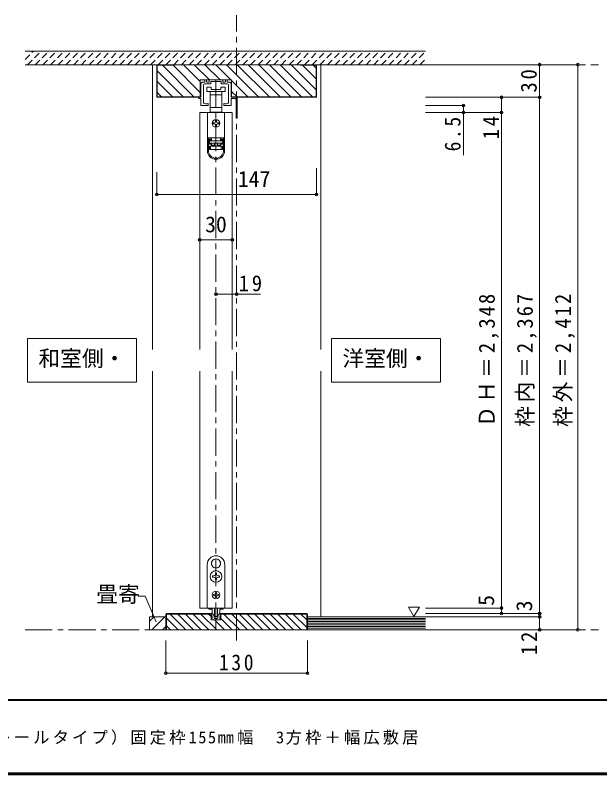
# Model space of a CAD drawing. Units: millimetres at full size, sheet at 1:5; details may follow other scales. Extents: x -973 to 977, y -701 to 696.
# Drawn here: x -604 to -67, y -701 to -2 of the extents above; entities that cross this region are included whole.
import ezdxf
from ezdxf.enums import TextEntityAlignment as Align

# ---------------------------------------------------------------- set-up
doc = ezdxf.new("R2010")
doc.units = ezdxf.units.MM
doc.header["$LTSCALE"] = 5
doc.header["$PDMODE"] = 32
doc.header["$PDSIZE"] = 2.5
doc.linetypes.add('CHAIN1', pattern=[8, 5, -1, 1, -1])
doc.linetypes.add('DASHED1', pattern=[1.8, 1.2, -0.6])
for name, color, linetype, lineweight in [('0-1_通り芯', 4, 'CHAIN1', 9), ('0-3_仕上げ', 2, 'Continuous', 9), ('0-4_枠', 3, 'Continuous', 9), ('0-6_扉', 6, 'Continuous', 9), ('0-7_金物', 7, 'Continuous', 9), ('0-A_文字', 7, 'Continuous', 9), ('0-B_寸法', 7, 'Continuous', 9), ('0-C_ハッチ', 4, 'DASHED1', 9), ('F-1_枠', 6, 'Continuous', 9)]:
    doc.layers.add(name, color=color, linetype=linetype, lineweight=lineweight)
doc.layers.add('F-A_文字', color=7, linetype='Continuous')
doc.styles.add('ＭＳ ゴシック', font='')
doc.styles.get('ＭＳ ゴシック').set_extended_font_data('MS Gothic')

# ---------------------------------------------------------------- blocks, each defined once
blk = doc.blocks.new('下荷重(戸車)')
at = {"layer": '0-7_金物'}
for p, q in [((8.5, 37.107), (4.5, 37.107)), ((-5.25, 30.107), (0, 30.107)), ((0, 30.107), (5.25, 30.107)), ((5.25, 30.107), (5.25, 33.107)), ((5.25, 18.507), (5.25, 30.107)), ((0, 18.507), (-5.25, 18.507)), ((-5.25, 18.507), (-5.25, 14.107)), ((-5.25, 14.107), (-4, 14.107)), ((-4, 14.107), (-4, 13.807)), ((4, 14.107), (-4, 14.107)), ((5.25, 18.507), (0, 18.507)), ((4, 14.107), (5.25, 14.107)), ((4, 13.807), (4, 14.107)), ((5.25, 14.107), (5.25, 18.507)), ((7.9, 13.807), (-7.9, 13.807)), ((-7.9, 13.807), (-7.9, -9.493)), ((7.9, 13.807), (7.9, -9.493)), ((-1.5, 4.307), (-2.5, 4.307)), ((-2.5, 3.307), (-1.5, 3.307)), ((-0.5, 6.307), (-0.5, 5.307)), ((-0.5, 2.307), (-0.5, 1.307)), ((0.5, 5.307), (0.5, 6.307)), ((0.5, 1.307), (0.5, 2.307)), ((2.5, 4.307), (1.5, 4.307)), ((1.5, 3.307), (2.5, 3.307)), ((7.9, -9.493), (-7.9, -9.493)), ((-7.9, -9.493), (-7.9, -9.593)), ((-6.9, -9.593), (-7.9, -9.593)), ((-7.9, -9.593), (-7.9, -21.293)), ((-4.2, -9.593), (-6.9, -9.593)), ((-6.9, -21.293), (-6.9, -9.593)), ((-6.1, -10.593), (-6.1, -15.293)), ((-6.1, -10.593), (-4.2, -10.593)), ((-5.9, -11.693), (-5.9, -12.193)), ((-4, -11.693), (-5.9, -11.693)), ((-5.9, -12.193), (5.9, -12.193)), ((-5.9, -14.193), (-5.9, -12.193)), ((-4.9, -9.593), (-4.9, -9.493)), ((-4.2, -9.593), (-4.2, -10.593)), ((-4, -11.693), (-4, -9.493)), ((4, -9.493), (4, -11.693)), ((5.9, -11.693), (4, -11.693)), ((6.9, -9.593), (4.2, -9.593)), ((4.2, -10.593), (4.2, -9.593)), ((4.2, -11.593), (4.2, -10.593)), ((4.2, -10.593), (6.1, -10.593)), ((6.1, -11.593), (4.2, -11.593)), ((4.9, -9.493), (4.9, -9.593)), ((5.9, -12.193), (5.9, -11.693)), ((5.9, -12.193), (5.9, -14.193)), ((6.1, -15.293), (6.1, -10.593)), ((6.9, -9.593), (6.9, -21.293)), ((7.9, -9.593), (6.9, -9.593)), ((7.9, -9.493), (7.9, -9.593)), ((7.9, -21.293), (7.9, -9.593)), ((-6.1, -14.293), (-4.2, -14.293)), ((-4.2, -15.293), (-6.1, -15.293)), ((5.9, -14.193), (-5.9, -14.193)), ((-5.9, -17.193), (-4.9, -17.193)), ((-4.9, -17.193), (4.9, -17.193)), ((-4.9, -17.193), (-4.9, -20.193)), ((4.9, -20.193), (-4.9, -20.193)), ((-4.2, -14.293), (-4.2, -15.293)), ((-4.2, -15.293), (-4.2, -17.193)), ((-4, -16.193), (-4, -14.193)), ((-1.5, -14.193), (-1.5, -17.193)), ((1.5, -14.193), (1.5, -17.193)), ((1.5, -16.193), (4, -16.193)), ((6.1, -15.293), (4.2, -15.293)), ((4.2, -17.193), (4.2, -15.293)), ((4.9, -17.193), (5.9, -17.193)), ((5.9, -17.193), (5.9, -20.193))]:
    blk.add_line(p, q, dxfattribs=at)
for points in [[(-8.5, 33.107), (0, 33.107), (8.5, 33.107), (8.5, 37.107)], [(4.5, 37.107), (4.5, 35.107), (-4.5, 35.107), (-4.5, 37.107), (-8.5, 37.107), (-8.5, 33.107)], [(-5.25, 33.107), (-5.25, 30.107), (-5.25, 18.507)], [(-4.2, -10.593), (-4.2, -11.593), (-6.1, -11.593)], [(-4.9, -20.193), (-5.9, -20.193), (-5.9, -17.193)], [(-4, -17.193), (-4, -16.193), (-1.5, -16.193)], [(4, -14.193), (4, -16.193), (4, -17.193)], [(4.2, -15.293), (4.2, -14.293), (6.1, -14.293)], [(5.9, -20.193), (4.9, -20.193), (4.9, -17.193)]]:
    blk.add_lwpolyline(points, dxfattribs=at)
blk.add_circle((0, 3.807), 3.5, dxfattribs=at)
for centre, radius, start, end in [((-2.5, 3.807), 0.5, 90, 180), ((-2.5, 3.807), 0.5, 180, 270), ((-1.5, 5.307), 1, 270, 0), ((-1.5, 2.307), 1, 0, 90), ((0, 6.307), 0.5, 90, 180), ((0, 1.307), 0.5, 180, 270), ((0, 6.307), 0.5, 0, 90), ((0, 1.307), 0.5, 270, 0), ((1.5, 5.307), 1, 180, 270), ((1.5, 2.307), 1, 90, 180), ((2.5, 3.807), 0.5, 0, 90), ((2.5, 3.807), 0.5, 270, 0), ((0, -21.293), 7.9, 180, 0), ((0, -21.293), 6.9, 180, 0)]:
    blk.add_arc(centre, radius, start, end, dxfattribs=at)
blk = doc.blocks.new('03')
at = {"layer": '0-B_寸法'}
for p, q in [((-11.079, 7.476), (-9.529, 7.476)), ((-9.229, 7.776), (-9.229, 9.176)), ((-8.029, 9.476), (-8.929, 9.476)), ((-7.729, 7.776), (-7.729, 9.176)), ((-5.529, 7.476), (-7.429, 7.476)), ((-5.229, 9.176), (-5.229, 7.776)), ((-4.929, 9.476), (6.771, 9.476)), ((-3.729, 6.276), (-3.729, 7.676)), ((-3.429, 7.976), (0.621, 7.976)), ((0.921, 8.276), (0.621, 7.976)), ((0.921, 8.276), (1.221, 7.976)), ((5.271, 7.976), (1.221, 7.976)), ((5.571, 6.276), (5.571, 7.676)), ((7.071, 9.176), (7.071, 7.776)), ((7.371, 7.476), (9.271, 7.476)), ((9.571, 7.776), (9.571, 9.176)), ((9.871, 9.476), (10.771, 9.476)), ((11.071, 7.776), (11.071, 9.176)), ((12.921, 7.476), (11.371, 7.476)), ((-13.079, 5.476), (-13.079, -6.524)), ((-10.679, -11.096), (-10.679, 4.476)), ((-9.229, 5.976), (-4.029, 5.976)), ((11.071, 5.976), (5.871, 5.976)), ((12.521, -11.096), (12.521, 4.476)), ((14.921, 5.476), (14.921, -6.524)), ((-18.179, -6.524), (-13.079, -6.524)), ((16.321, -6.524), (14.921, -6.524)), ((-18.679, -25.124), (-18.679, -7.024)), ((-17.479, -25.124), (-17.479, -8.224)), ((-16.979, -7.724), (-13.079, -7.724)), ((-13.079, -13.724), (-13.079, -7.724)), ((-6.229, -13.724), (-6.229, -12.649)), ((8.071, -13.724), (8.071, -12.649)), ((16.321, -7.724), (14.921, -7.724)), ((14.921, -13.724), (14.921, -7.724)), ((-12.779, -14.024), (-6.529, -14.024)), ((14.621, -14.024), (8.371, -14.024))]:
    blk.add_line(p, q, dxfattribs=at)
for centre, radius, start, end in [((-11.079, 5.476), 2, 90, 180), ((-9.529, 7.776), 0.3, 270, 0), ((-8.929, 9.176), 0.3, 90, 180), ((-8.029, 9.176), 0.3, 0, 90), ((-7.429, 7.776), 0.3, 180, 270), ((-5.529, 7.776), 0.3, 270, 0), ((-4.929, 9.176), 0.3, 90, 180), ((-3.429, 7.676), 0.3, 90, 180), ((5.271, 7.676), 0.3, 0, 90), ((6.771, 9.176), 0.3, 0, 90), ((7.371, 7.776), 0.3, 180, 270), ((9.271, 7.776), 0.3, 270, 0), ((9.871, 9.176), 0.3, 90, 180), ((10.771, 9.176), 0.3, 0, 90), ((11.371, 7.776), 0.3, 180, 270), ((12.921, 5.476), 2, 0, 90), ((-9.229, 4.476), 1.5, 90, 180), ((-4.029, 6.276), 0.3, 270, 0), ((5.871, 6.276), 0.3, 180, 270), ((11.071, 4.476), 1.5, 0, 90), ((-18.179, -7.024), 0.5, 90, 180), ((16.321, -7.124), 0.6, 0, 90), ((-16.979, -8.224), 0.5, 90, 180), ((-12.779, -13.724), 0.3, 180, 270), ((-9.679, -11.096), 1, 180, 243.25632), ((-7.879, -7.524), 5, 243.25632, 284.75682), ((-6.529, -12.649), 0.3, 0, 104.75682), ((-6.529, -13.724), 0.3, 270, 0), ((8.371, -12.649), 0.3, 75.24318, 180), ((8.371, -13.724), 0.3, 180, 270), ((9.721, -7.524), 5, 255.24318, 296.74368), ((11.521, -11.096), 1, 296.74368, 0), ((14.621, -13.724), 0.3, 270, 0), ((16.321, -7.124), 0.6, 270, 0), ((-18.079, -25.124), 0.6, 180, 0)]:
    blk.add_arc(centre, radius, start, end, dxfattribs=at)

msp = doc.modelspace()

# ---------------------------------------------------------------- linework, layer by layer
at = {"layer": '0-1_通り芯'}
for p, q in [((-400.847, -577.5), (-400.847, -2.5)), ((-595.347, -48), (-68.347, -48)), ((-419.847, -567.5), (-419.847, -62)), ((-595.347, -567.5), (-68.347, -567.5))]:
    msp.add_line(p, q, dxfattribs=at)
at = {"layer": '0-3_仕上げ'}
for p, q in [((-480.847, -567.5), (-480.847, -555.5)), ((-465.847, -555.5), (-480.847, -555.5)), ((-465.847, -567.5), (-465.847, -555.5)), ((-335.847, -567.5), (-335.847, -555.5)), ((-335.847, -555.5), (-227.347, -555.5)), ((-480.847, -567.5), (-465.847, -567.5)), ((-335.847, -567.5), (-227.347, -567.5))]:
    msp.add_line(p, q, dxfattribs=at)
at = {"layer": '0-3_仕上げ', "color": 7}
for p, q in [((-335.847, -557), (-227.347, -557)), ((-335.847, -558.5), (-227.347, -558.5)), ((-335.847, -560), (-227.347, -560)), ((-335.847, -561.5), (-227.347, -561.5)), ((-335.847, -563), (-227.347, -563)), ((-335.847, -564.5), (-227.347, -564.5)), ((-335.847, -566), (-227.347, -566))]:
    msp.add_line(p, q, dxfattribs=at)
at = {"layer": '0-4_枠', "color": 4}
for p, q in [((-478.347, -48), (-474.347, -48)), ((-478.347, -309.75), (-478.347, -48)), ((-323.347, -48), (-327.347, -48)), ((-323.347, -48), (-323.347, -309.75)), ((-478.347, -555.5), (-478.347, -329.75)), ((-323.347, -329.75), (-323.347, -555.5))]:
    msp.add_line(p, q, dxfattribs=at)
at = {"layer": '0-4_枠'}
for p, q in [((-474.347, -78), (-474.347, -48)), ((-474.347, -48), (-327.347, -48)), ((-473.847, -77.5), (-473.847, -48.5)), ((-459.347, -48.5), (-473.847, -48.5)), ((-459.347, -48.5), (-459.347, -48)), ((-342.347, -48), (-342.347, -48.5)), ((-342.347, -48.5), (-327.847, -48.5)), ((-327.847, -77.5), (-327.847, -48.5)), ((-327.347, -78), (-327.347, -48)), ((-434.247, -62), (-405.447, -62)), ((-434.247, -78), (-434.247, -62)), ((-405.447, -78), (-405.447, -62)), ((-474.347, -78), (-434.247, -78)), ((-473.847, -77.5), (-434.247, -77.5)), ((-405.447, -77.5), (-327.847, -77.5)), ((-405.447, -78), (-327.347, -78)), ((-465.14, -552.5), (-465.847, -553.207)), ((-465.847, -553.207), (-465.847, -567.5)), ((-465.347, -567.5), (-465.347, -553)), ((-465.347, -553), (-424.247, -553)), ((-465.14, -552.5), (-424.247, -552.5)), ((-336.554, -552.5), (-415.447, -552.5)), ((-415.447, -558.5), (-415.447, -552.5)), ((-336.347, -553), (-415.447, -553)), ((-335.847, -553.207), (-336.554, -552.5)), ((-336.347, -567.5), (-336.347, -553)), ((-335.847, -553.207), (-335.847, -567.5)), ((-335.847, -567.5), (-465.847, -567.5))]:
    msp.add_line(p, q, dxfattribs=at)
msp.add_lwpolyline([(-415.447, -558.5), (-424.247, -558.5), (-424.247, -552.5)], dxfattribs=at)
at = {"layer": '0-6_扉'}
for p, q in [((-434.847, -92), (-404.847, -92)), ((-434.847, -92), (-434.847, -309.75)), ((-404.847, -92), (-404.847, -309.75)), ((-434.847, -329.75), (-434.847, -547.5)), ((-404.847, -329.75), (-404.847, -547.5)), ((-404.847, -547.5), (-434.847, -547.5))]:
    msp.add_line(p, q, dxfattribs=at)
at = {"layer": '0-7_金物'}
for p, q in [((-419.946, -502.351), (-419.847, -502.45)), ((-419.748, -502.351), (-419.847, -502.45)), ((-427.847, -507.5), (-427.847, -547.5)), ((-423.489, -508.489), (-423.354, -508.525)), ((-423.391, -508.66), (-423.354, -508.525)), ((-416.205, -508.489), (-416.34, -508.525)), ((-416.303, -508.66), (-416.34, -508.525)), ((-411.847, -547.5), (-411.847, -507.5)), ((-420.347, -516.3), (-420.347, -515.35)), ((-420.347, -515.35), (-419.347, -515.35)), ((-419.347, -515.35), (-419.347, -516.3)), ((-422.997, -518), (-422.047, -518)), ((-422.997, -519), (-422.997, -518)), ((-422.047, -519), (-422.997, -519)), ((-420.347, -521.65), (-420.347, -520.7)), ((-417.647, -518), (-416.697, -518)), ((-416.697, -519), (-417.647, -519)), ((-416.697, -518), (-416.697, -519)), ((-421.647, -535), (-422.247, -535)), ((-420.347, -533.1), (-420.347, -533.7)), ((-419.347, -533.1), (-420.347, -533.1)), ((-420.347, -537.3), (-420.347, -537.9)), ((-419.347, -533.1), (-419.347, -533.7)), ((-419.347, -537.3), (-419.347, -537.9)), ((-418.047, -535), (-417.447, -535)), ((-417.447, -536), (-418.047, -536)), ((-417.447, -535), (-417.447, -536)), ((-420.347, -537.9), (-419.347, -537.9)), ((-427.847, -547.5), (-411.847, -547.5)), ((-426.447, -547.5), (-426.447, -548.7)), ((-423.315, -548.7), (-426.447, -548.7)), ((-423.347, -551.921), (-423.347, -547.5)), ((-421.347, -547.5), (-421.347, -555.121)), ((-418.347, -547.5), (-418.347, -555.121)), ((-413.247, -548.7), (-416.379, -548.7)), ((-416.347, -551.921), (-416.347, -547.5)), ((-413.247, -547.5), (-413.247, -548.7)), ((-423.647, -558.5), (-424.133, -557.274)), ((-423.347, -557), (-423.947, -557)), ((-422.547, -558.5), (-423.647, -558.5)), ((-422.185, -553.912), (-423.45, -552.647)), ((-423.347, -557), (-423.347, -555.736)), ((-422.547, -558.5), (-422.347, -558.3)), ((-422.347, -558.3), (-422.147, -558.5)), ((-422.147, -558.5), (-417.547, -558.5)), ((-421.973, -554), (-421.647, -554)), ((-421.447, -556.7), (-421.447, -554.2)), ((-420.147, -557), (-421.147, -557)), ((-421.047, -555.421), (-418.647, -555.421)), ((-419.847, -557.3), (-420.147, -557)), ((-418.247, -556.7), (-418.247, -554.2)), ((-417.721, -554), (-418.047, -554)), ((-417.347, -558.3), (-417.547, -558.5)), ((-417.509, -553.912), (-416.243, -552.647)), ((-417.147, -558.5), (-417.347, -558.3)), ((-417.147, -558.5), (-416.047, -558.5)), ((-416.347, -557), (-416.347, -555.736)), ((-416.347, -557), (-415.747, -557)), ((-416.047, -558.5), (-415.561, -557.274)), ((-415.347, -552.5), (-415.89, -552.5)), ((-415.347, -553.5), (-415.347, -552.5))]:
    msp.add_line(p, q, dxfattribs=at)
for points in [[(-419.347, -520.7), (-419.347, -521.65), (-420.347, -521.65)], [(-422.247, -535), (-422.247, -536), (-421.647, -536)], [(-424.347, -553.5), (-424.347, -552.5), (-423.804, -552.5)], [(-418.547, -557), (-419.547, -557), (-419.847, -557.3)]]:
    msp.add_lwpolyline(points, dxfattribs=at)
for centre, radius in [((-419.847, -518.5), 5.35), ((-419.847, -535.5), 3.5)]:
    msp.add_circle(centre, radius, dxfattribs=at)
for centre, radius, start, end in [((-419.847, -507.5), 8, 0, 180), ((-419.847, -506.5), 4.15, 91.3645, 208.6355), ((-419.847, -506.5), 4.15, 331.3645, 88.6355), ((-419.847, -506.5), 4.15, 211.3645, 328.6355), ((-422.047, -516.3), 1.7, 270, 0), ((-417.647, -516.3), 1.7, 180, 270), ((-422.047, -520.7), 1.7, 0, 90), ((-417.647, -520.7), 1.7, 90, 180), ((-421.647, -533.7), 1.3, 270, 0), ((-421.647, -537.3), 1.3, 0, 90), ((-418.047, -533.7), 1.3, 180, 270), ((-418.047, -537.3), 1.3, 90, 180), ((-426.347, -555.736), 3, 0, 48.19), ((-423.947, -557.2), 0.2, 90, 201.616), ((-423.804, -553), 0.5, 45, 90), ((-421.347, -551.921), 2, 180, 264.78409), ((-421.973, -553.7), 0.3, 225, 270), ((-421.647, -554.2), 0.2, 360, 90), ((-421.547, -554.112), 0.2, 0, 84.78409), ((-421.147, -556.7), 0.3, 180, 270), ((-421.047, -555.121), 0.3, 180, 270), ((-418.647, -555.121), 0.3, 270, 0), ((-418.547, -556.7), 0.3, 270, 360), ((-418.147, -554.112), 0.2, 95.21591, 180), ((-418.047, -554.2), 0.2, 90, 180), ((-418.347, -551.921), 2, 275.21591, 0), ((-417.721, -553.7), 0.3, 270, 315), ((-413.347, -555.736), 3, 131.81, 180), ((-415.89, -553), 0.5, 90, 135), ((-415.747, -557.2), 0.2, 338.384, 90)]:
    msp.add_arc(centre, radius, start, end, dxfattribs=at)
at = {"layer": '0-A_文字'}
for p, q in [((-493.053, -299.75), (-593.053, -299.75)), ((-593.053, -299.75), (-593.053, -339.75)), ((-213.597, -299.75), (-313.597, -299.75)), ((-313.597, -299.75), (-313.597, -339.75)), ((-491.527, -536.518), (-484.933, -536.518)), ((-474.97, -560.24), (-484.933, -536.518)), ((-232.911, -546.686), (-237.911, -555.347))]:
    msp.add_line(p, q, dxfattribs=at)
for points in [[(-593.053, -339.75), (-493.053, -339.75), (-493.053, -299.75)], [(-313.597, -339.75), (-213.597, -339.75), (-213.597, -299.75)], [(-232.911, -546.686), (-242.911, -546.686), (-237.911, -555.347)]]:
    msp.add_lwpolyline(points, dxfattribs=at)
at = {"layer": '0-B_寸法', "color": 2}
for p, q in [((-227.347, -35.5), (-595.347, -35.5)), ((-227.347, -48), (-595.347, -48))]:
    msp.add_line(p, q, dxfattribs=at)
at = {"layer": '0-B_寸法', "color": 4, "linetype": 'DASHED1'}
for p, q in [((-595.347, -43.185), (-587.662, -35.5)), ((-593.091, -48), (-580.591, -35.5)), ((-586.02, -48), (-573.52, -35.5)), ((-578.949, -48), (-566.449, -35.5)), ((-571.878, -48), (-559.378, -35.5)), ((-564.807, -48), (-552.307, -35.5)), ((-557.736, -48), (-545.236, -35.5)), ((-550.665, -48), (-538.165, -35.5)), ((-543.594, -48), (-531.094, -35.5)), ((-536.523, -48), (-524.023, -35.5)), ((-529.452, -48), (-516.952, -35.5)), ((-522.381, -48), (-509.881, -35.5)), ((-515.31, -48), (-502.81, -35.5)), ((-508.239, -48), (-495.739, -35.5)), ((-501.168, -48), (-488.668, -35.5)), ((-494.096, -48), (-481.596, -35.5)), ((-487.025, -48), (-474.525, -35.5)), ((-479.954, -48), (-467.454, -35.5)), ((-472.883, -48), (-460.383, -35.5)), ((-465.812, -48), (-453.312, -35.5)), ((-458.741, -48), (-446.241, -35.5)), ((-451.67, -48), (-439.17, -35.5)), ((-444.599, -48), (-432.099, -35.5)), ((-437.528, -48), (-425.028, -35.5)), ((-430.457, -48), (-417.957, -35.5)), ((-423.386, -48), (-410.886, -35.5)), ((-416.315, -48), (-403.815, -35.5)), ((-409.244, -48), (-396.744, -35.5)), ((-402.173, -48), (-389.673, -35.5)), ((-395.101, -48), (-382.601, -35.5)), ((-388.03, -48), (-375.53, -35.5)), ((-380.959, -48), (-368.459, -35.5)), ((-373.888, -48), (-361.388, -35.5)), ((-366.817, -48), (-354.317, -35.5)), ((-359.746, -48), (-347.246, -35.5)), ((-352.675, -48), (-340.175, -35.5)), ((-345.604, -48), (-333.104, -35.5)), ((-338.533, -48), (-326.033, -35.5)), ((-331.462, -48), (-318.962, -35.5)), ((-324.391, -48), (-311.891, -35.5)), ((-317.32, -48), (-304.82, -35.5)), ((-310.249, -48), (-297.749, -35.5)), ((-303.178, -48), (-290.678, -35.5)), ((-296.107, -48), (-283.607, -35.5)), ((-289.035, -48), (-276.535, -35.5)), ((-281.964, -48), (-269.464, -35.5)), ((-274.893, -48), (-262.393, -35.5)), ((-267.822, -48), (-255.322, -35.5)), ((-260.751, -48), (-248.251, -35.5)), ((-253.68, -48), (-241.18, -35.5)), ((-246.609, -48), (-234.109, -35.5)), ((-239.538, -48), (-227.347, -35.809)), ((-232.467, -48), (-227.347, -42.88))]:
    msp.add_line(p, q, dxfattribs=at)
at = {"layer": '0-B_寸法', "color": 4}
for p, q in [((-87.347, -48), (-227.347, -48)), ((-122.347, -48), (-122.347, -78)), ((-87.347, -567.5), (-87.347, -48)), ((-122.347, -78), (-227.347, -78)), ((-157.347, -78), (-157.347, -92)), ((-122.347, -567.5), (-122.347, -78)), ((-192.347, -85.5), (-227.347, -85.5)), ((-192.347, -85.5), (-192.347, -131.047)), ((-157.347, -92), (-227.347, -92)), ((-157.347, -92), (-157.347, -547.5)), ((-327.347, -167.304), (-327.347, -143.246)), ((-474.347, -167.304), (-474.347, -146.746)), ((-327.347, -167.304), (-474.347, -167.304)), ((-404.847, -209), (-434.847, -209)), ((-419.847, -259), (-378.847, -259)), ((-157.347, -547.5), (-227.347, -547.5)), ((-157.347, -547.5), (-157.347, -552.5)), ((-122.347, -552.5), (-227.347, -552.5)), ((-122.347, -555.5), (-227.347, -555.5)), ((-87.347, -567.5), (-227.347, -567.5)), ((-465.847, -607.5), (-465.847, -577.5)), ((-335.847, -607.5), (-335.847, -577.5)), ((-335.847, -607.5), (-465.847, -607.5))]:
    msp.add_line(p, q, dxfattribs=at)
at = {"layer": '0-B_寸法'}
for p in [(-122.347, -48), (-87.347, -48), (-157.347, -78), (-122.347, -78), (-192.347, -85.5), (-192.347, -92), (-157.347, -92), (-474.347, -167.304), (-327.347, -167.304), (-434.847, -209), (-404.847, -209), (-419.847, -259), (-400.847, -259), (-157.347, -547.5), (-157.347, -552.5), (-122.347, -552.5), (-122.347, -555.5), (-122.347, -567.5), (-87.347, -567.5), (-465.847, -607.5), (-335.847, -607.5)]:
    msp.add_point(p, dxfattribs=at)
at = {"layer": '0-C_ハッチ', "linetype": 'Continuous'}
for p, q in [((-469.113, -48.5), (-440.113, -77.5)), ((-434.247, -73.467), (-459.347, -48.367)), ((-434.247, -63.567), (-449.814, -48)), ((-425.915, -62), (-439.915, -48)), ((-416.015, -62), (-430.015, -48)), ((-406.116, -62), (-420.116, -48)), ((-380.716, -77.5), (-410.216, -48)), ((-370.817, -77.5), (-400.317, -48)), ((-390.417, -48), (-360.917, -77.5)), ((-351.018, -77.5), (-380.518, -48)), ((-341.118, -77.5), (-370.618, -48)), ((-331.219, -77.5), (-360.719, -48)), ((-327.847, -70.972), (-350.819, -48)), ((-327.847, -61.073), (-340.42, -48.5)), ((-327.847, -51.173), (-330.52, -48.5)), ((-450.013, -77.5), (-473.847, -53.666)), ((-390.616, -77.5), (-405.447, -62.669)), ((-459.912, -77.5), (-473.847, -63.565)), ((-469.812, -77.5), (-473.847, -73.465)), ((-400.515, -77.5), (-405.447, -72.568)), ((-480.847, -559.584), (-476.764, -555.5)), ((-478.864, -567.5), (-466.864, -555.5)), ((-454.563, -567.5), (-465.347, -556.717)), ((-447.492, -567.5), (-461.993, -553)), ((-440.421, -567.5), (-454.921, -553)), ((-433.35, -567.5), (-447.85, -553)), ((-426.279, -567.5), (-440.779, -553)), ((-419.208, -567.5), (-433.708, -553)), ((-424.247, -555.39), (-426.637, -553)), ((-412.137, -567.5), (-421.137, -558.5)), ((-405.066, -567.5), (-415.447, -557.119)), ((-397.995, -567.5), (-412.495, -553)), ((-390.924, -567.5), (-405.424, -553)), ((-383.853, -567.5), (-398.353, -553)), ((-376.782, -567.5), (-391.282, -553)), ((-369.711, -567.5), (-384.211, -553)), ((-362.64, -567.5), (-377.14, -553)), ((-355.569, -567.5), (-370.069, -553)), ((-348.497, -567.5), (-362.998, -553)), ((-341.426, -567.5), (-355.926, -553)), ((-336.347, -565.508), (-348.855, -553)), ((-336.347, -558.437), (-341.784, -553)), ((-468.965, -567.5), (-465.847, -564.382)), ((-461.635, -567.5), (-465.347, -563.788))]:
    msp.add_line(p, q, dxfattribs=at)
at = {"layer": 'F-1_枠'}
for p, q in [((976.653, -631.667), (-973.347, -631.667)), ((976.653, -632.5), (-973.347, -632.5)), ((976.653, -699.167), (-973.347, -699.167)), ((976.653, -700), (-973.347, -700)), ((976.653, -700.833), (-973.347, -700.833))]:
    msp.add_line(p, q, dxfattribs=at)

# ---------------------------------------------------------------- block references
at = {"layer": '0-7_金物', "xscale": -1}
msp.add_blockref('03', (-418.926, -71.476), dxfattribs=at)
at = {"layer": '0-7_金物'}
msp.add_blockref('下荷重(戸車)', (-419.847, -105.807), dxfattribs=at)

# ---------------------------------------------------------------- texts
at = {"layer": '0-A_文字', "style": 'ＭＳ ゴシック'}
for s, p in [('和室側・', (-583.053, -329.75)), ('洋室側・', (-303.597, -329.75)), ('畳寄', (-529.933, -546.518))]:
    msp.add_text(s, height=14.66, dxfattribs=at).set_placement(p, align=Align.BOTTOM_LEFT)
at = {"layer": '0-B_寸法', "style": 'ＭＳ ゴシック'}
for s, p in [('147', (-399.8, -164.804)), ('30', (-429.847, -206.5))]:
    msp.add_text(s, height=14.66, dxfattribs=at).set_placement(p, align=Align.BOTTOM_LEFT)
for s, p in [('5', (-159.847, -545.5)), ('3', (-124.847, -550.5))]:
    msp.add_text(s, height=14.66, rotation=90, dxfattribs=at).set_placement(p, align=Align.BOTTOM_LEFT)
at = {"layer": '0-B_寸法', "char_height": 14.66, "attachment_point": 7, "rotation": 90, "style": 'ＭＳ ゴシック'}
for s, insert in [('\\T1.27;\\W0.95;30', (-124.847, -73.625)), ('\\T1.27;\\W0.9;6.5', (-194.847, -127.723)), ('\\T1.27;\\W0.95;14', (-159.847, -116.674)), ('\\T1.19;\\W0.95;ＤＨ＝2,348', (-159.847, -381)), ('\\T1.19;\\W0.95;枠内＝2,367', (-124.847, -381)), ('\\T1.19;\\W0.95;枠外＝2,412', (-89.847, -381)), ('\\T1.27;\\W0.95;12', (-124.847, -590.75))]:
    msp.add_mtext(s, dxfattribs=dict(at, insert=insert))
at = {"layer": '0-B_寸法', "char_height": 14.66, "attachment_point": 7, "style": 'ＭＳ ゴシック'}
for s, insert in [('\\T1.27;\\W0.95;19', (-398.972, -256.5)), ('\\T1.27;\\W0.9;130', (-417.097, -605))]:
    msp.add_mtext(s, dxfattribs=dict(at, insert=insert))
at = {"layer": 'F-A_文字', "insert": (-846.68, -673.333), "char_height": 11, "attachment_point": 7, "style": 'ＭＳ ゴシック'}
msp.add_mtext('\\T1.19;ドレタス\u3000H24引き分け戸（レールタイプ）固定枠155㎜幅\u30003方枠＋幅広敷居', dxfattribs=at)

doc.saveas('drawing.dxf')
